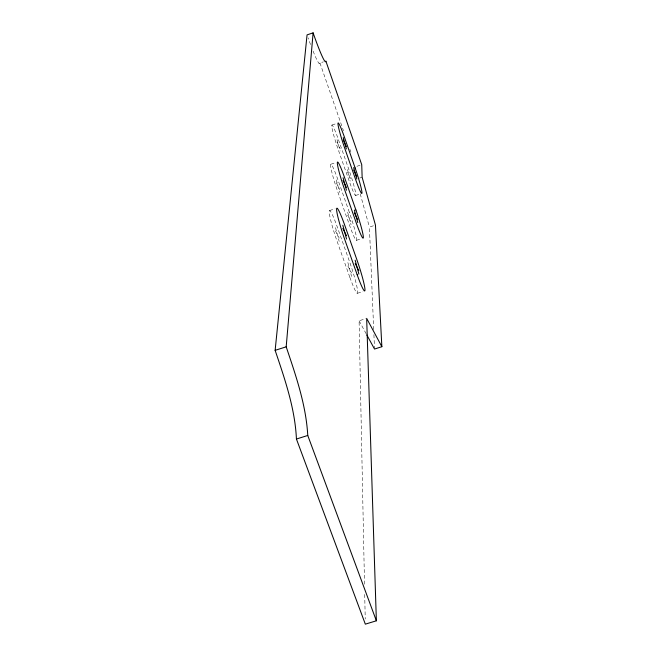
<?xml version="1.0" encoding="UTF-8"?>
<svg xmlns="http://www.w3.org/2000/svg" width="657" height="657" viewBox="0 0 657 657"><rect width="100%" height="100%" fill="white"/><g stroke="black" fill="none" stroke-linecap="round" stroke-linejoin="round"><path stroke-width="0.49" stroke-dasharray="3.29 2.46" d="M313.085 51.106A37.884 2.866 71.6 0 0 319.951 62.982L323.318 61.857M331.999 125.019L336.433 123.557M330.882 164.217L335.678 162.64M356.891 166.303L360.767 165.03M359.584 178.096L362.138 177.259M355.609 195.49L360.915 193.766M329.551 210.552L335.054 208.762M373.702 329.559L369.398 227.076L374.589 225.392M356.464 240.322L361.243 238.77M357.457 293.268L362.935 291.511M364.512 584.18L359.092 320.797L365.719 318.686M359.092 320.797L366.327 334.035M347.882 265.986L351.552 272.951M335.448 230.853L339.226 238.113M347.676 215.118L351.043 221.852M336.285 182.671L339.743 189.651M347.504 172.085L350.608 178.564M336.992 141.937L340.178 148.63M319.951 62.982L343.48 130.784M349.869 149.18L350.879 152.087M360.225 193.864L369.398 227.076M347.496 169.613L350.633 181.069M337.033 139.604L340.154 151.011M347.66 212.219L351.068 224.793M336.335 179.928L339.71 192.444M347.865 262.537L351.585 276.457M335.505 227.585L339.193 241.431M373.915 334.684L374.474 348.013M364.717 594.429L365.226 619.025M310.547 44.545A37.884 2.866 71.6 0 1 308.1 37.835M349.779 277.106L337.246 241.727A25.171 2.382 72 0 1 329.223 211.628A25.171 2.382 72 0 1 337.443 227.445L349.672 262.044A25.032 2.357 72.1 0 1 357.695 292.11A25.032 2.357 72.1 0 1 349.779 277.106M349.319 212.236L338.1 180.24A23.085 2.004 71.9 0 0 330.578 165.047A23.085 2.004 71.9 0 0 337.936 192.238L349.409 224.899A22.954 1.979 72 0 0 356.677 239.403A22.954 1.979 72 0 0 349.319 212.236M349.023 169.991L338.659 140.237A21.328 1.708 71.8 0 0 331.728 125.676A21.328 1.708 71.8 0 0 338.519 150.461L349.097 180.782A21.213 1.692 71.9 0 0 355.815 194.759A21.213 1.692 71.9 0 0 349.023 169.991"/><path stroke-width="0.99" d="M376.371 620.799L307.763 435.468C306.055 404.901 295.872 375.607 286.189 346.814L313.102 32.85L307.057 34.878L275.135 350.345C284.842 379.114 295.042 408.449 296.43 439.032L365.333 624.15L376.371 620.799L366.663 318.382L381.865 346.699L374.523 349.039L366.803 334.914M275.135 350.345L286.189 346.814M296.43 439.032L307.763 435.468M355.207 263.629L358.821 270.61M342.814 228.464L346.535 235.74M354.394 212.942L357.712 219.684M343.028 180.461L346.444 187.459M353.704 170.056L356.776 176.544M343.217 139.892L346.362 146.601M353.663 167.592L356.825 179.049M343.225 137.559L346.37 148.967M354.345 210.051L357.778 222.616M343.044 177.727L346.453 190.243M355.15 260.188L358.903 274.1M342.823 225.211L346.543 239.049M381.865 346.699L375.451 225.113L362.138 177.259L361.736 164.71L325.847 61.019A37.892 2.751 71.6 0 1 313.102 32.85M357.17 274.725L344.67 239.32A25.188 2.283 72 0 1 336.589 209.238A25.188 2.283 72 0 1 344.687 225.088L356.882 259.72A25.048 2.258 72.1 0 1 364.972 289.778A25.048 2.258 72.1 0 1 357.17 274.725M355.938 210.084L344.753 178.063A23.094 1.922 71.9 0 0 337.328 162.837A23.094 1.922 71.9 0 0 344.736 190.013L356.176 222.698A22.962 1.905 72 0 0 363.354 237.243A22.962 1.905 72 0 0 355.938 210.084M355.141 167.987L344.802 138.216A21.336 1.634 71.9 0 0 337.953 123.623A21.336 1.634 71.9 0 0 344.785 148.4L355.347 178.745A21.213 1.618 71.9 0 0 361.982 192.756A21.213 1.618 71.9 0 0 355.141 167.987"/></g></svg>
